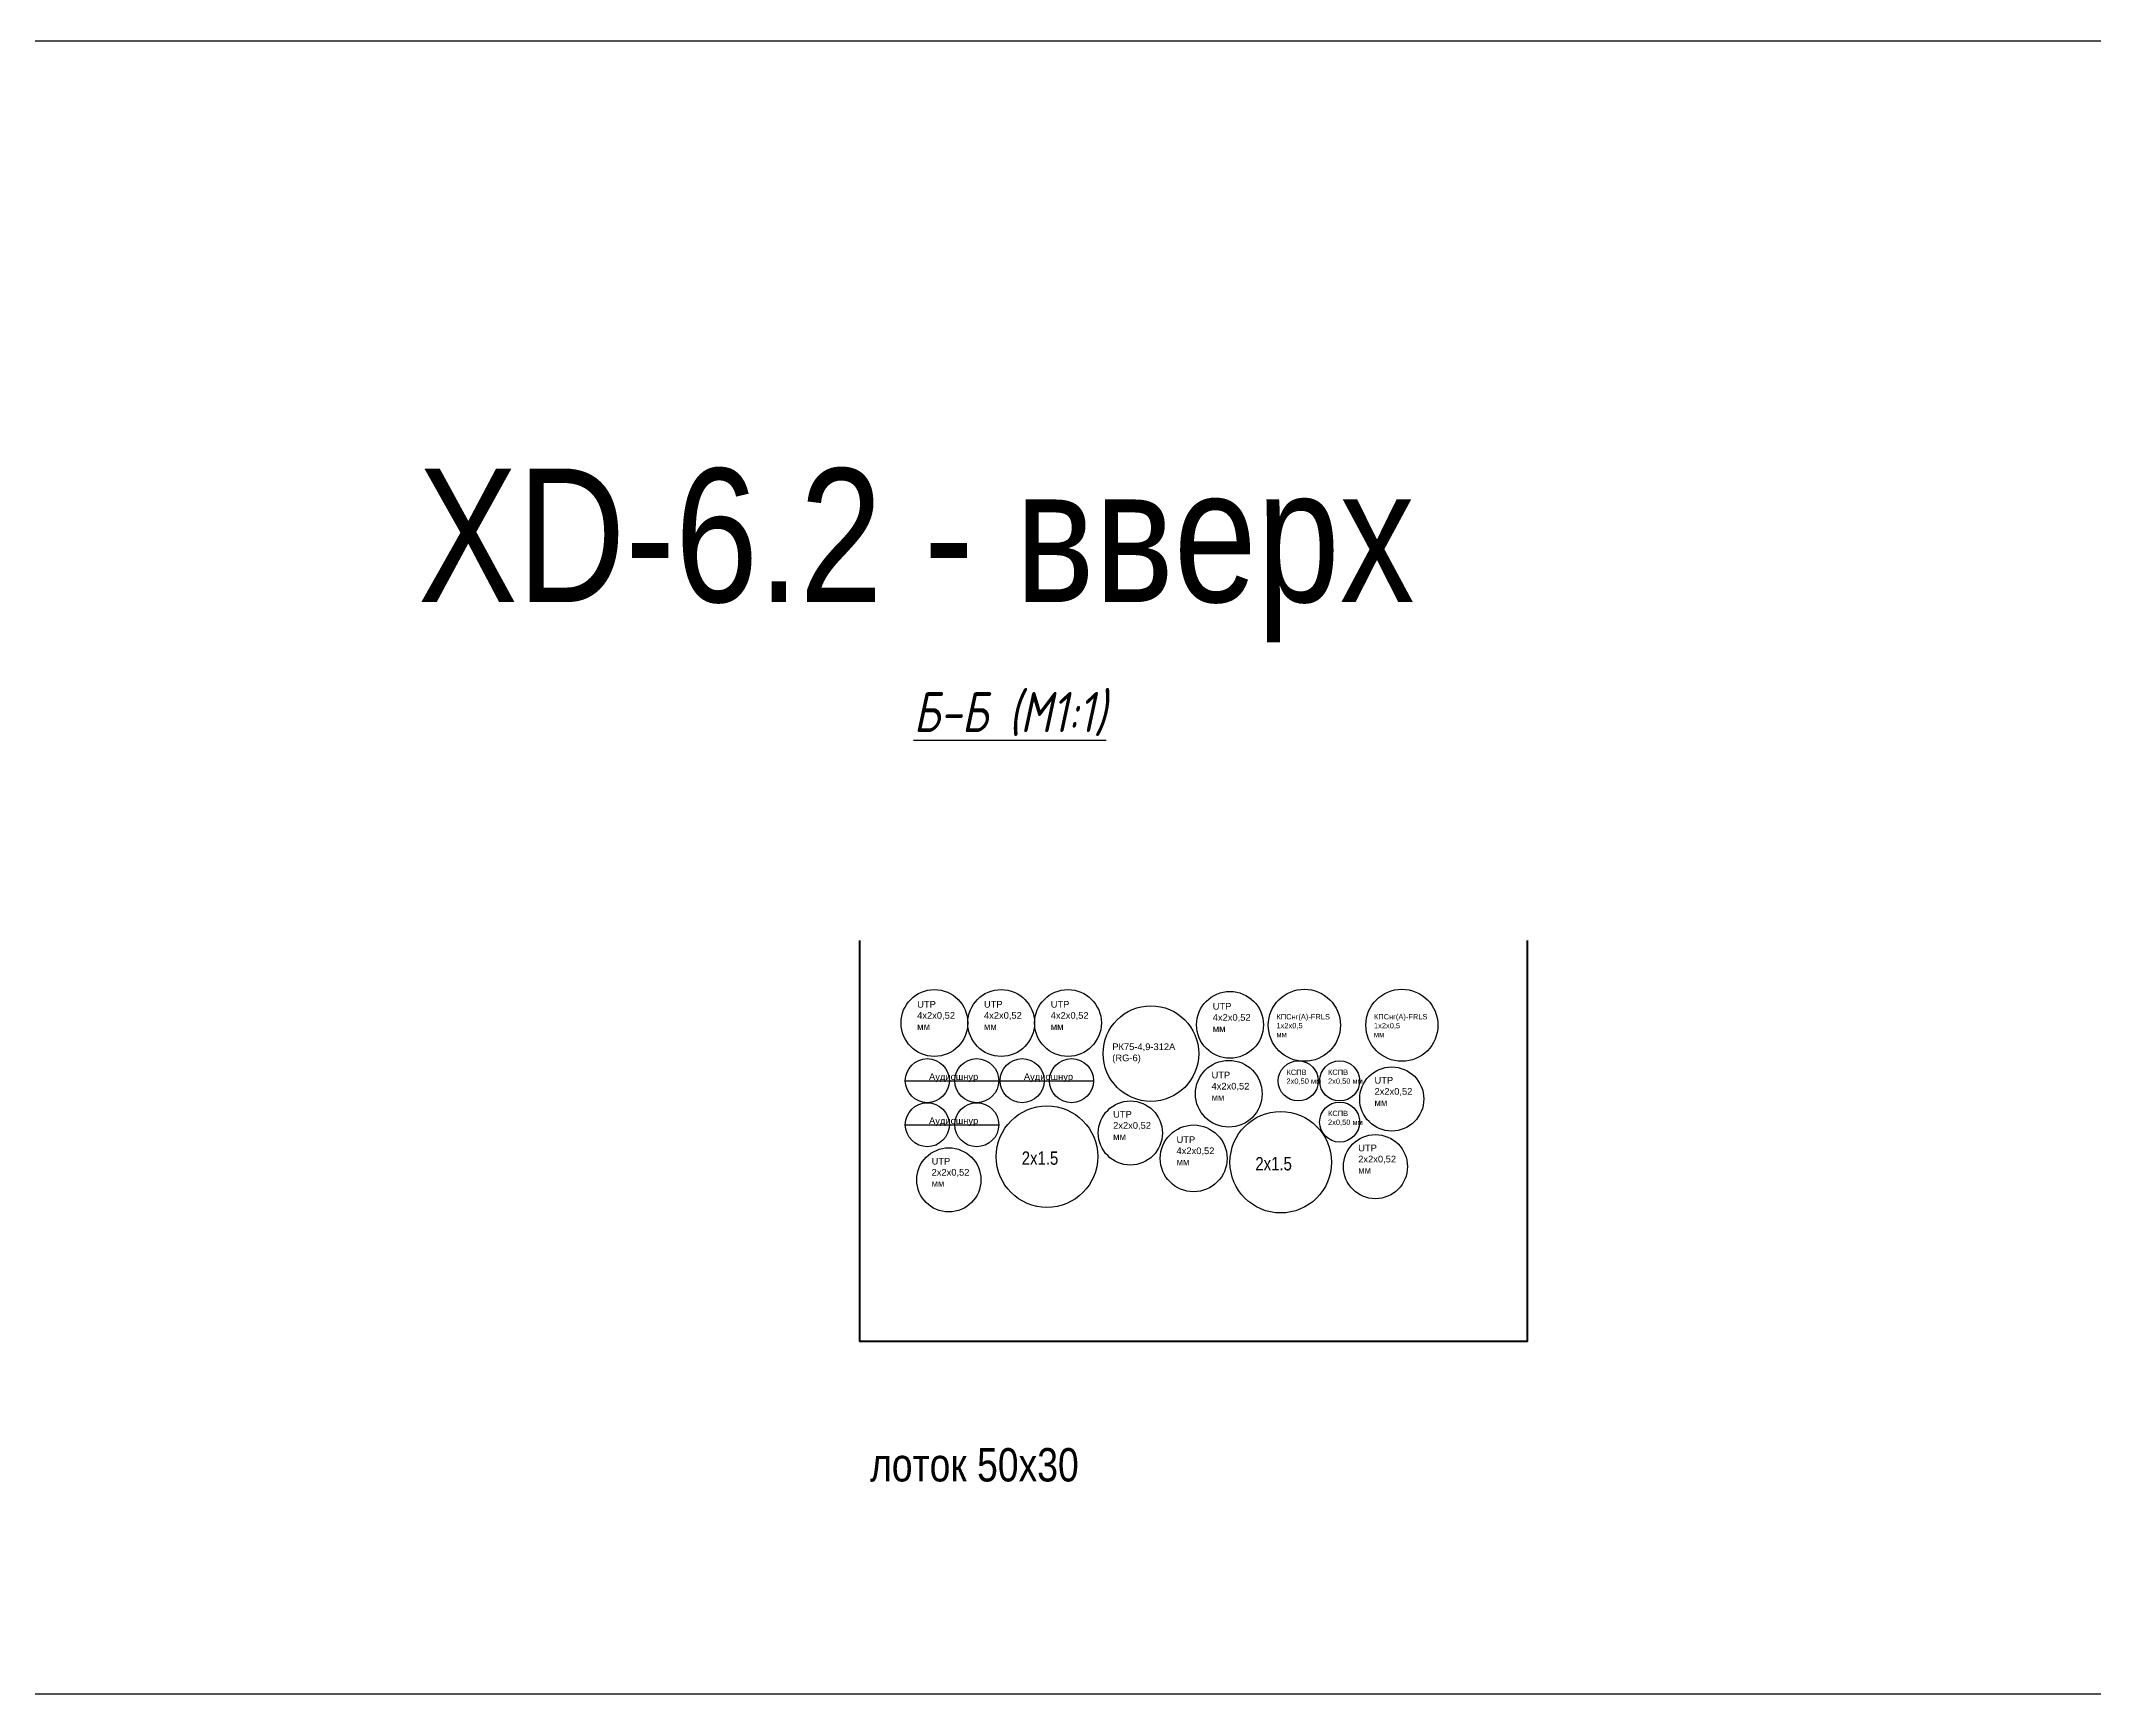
# Model space of a CAD drawing. Header units: millimetres. Extents: x -14566 to 16488, y -7315 to 17206.
# Drawn here: x -6360.6 to -6206.8, y -6445.1 to -6321.3 of the extents above; entities that cross this region are included whole.
import ezdxf

# ---------------------------------------------------------------- set-up
doc = ezdxf.new("R2010")
doc.units = ezdxf.units.MM
for name, color, linetype in [('05 Слаботочка', 7, 'Continuous'), ('06 Авт-ка климата', 7, 'Continuous'), ('08 Пож. и техн. сигн.', 7, 'Continuous'), ('13 Трассы и коробки слаботочки', 7, 'Continuous')]:
    doc.layers.add(name, color=color, linetype=linetype)
doc.layers.add('100 noprint', color=2, linetype='Continuous', plot=False)
doc.styles.get("Standard").update_dxf_attribs({"font": 'arial.ttf'})
doc.styles.add('ГОСТ-ISOCPEUR', font='isocpeui.ttf', dxfattribs={"width": 0.8})

msp = doc.modelspace()

# ---------------------------------------------------------------- linework, layer by layer
at = {"layer": '05 Слаботочка', "color": 6}
for p, q in [((-6295.86, -6399.17), (-6288.86, -6399.17)), ((-6288.76, -6399.17), (-6281.76, -6399.17)), ((-6295.86, -6402.47), (-6288.86, -6402.47))]:
    msp.add_line(p, q, dxfattribs=at)
for centre, radius in [((-6293.68, -6394.85), 2.5), ((-6288.68, -6394.85), 2.5), ((-6283.68, -6394.85), 2.5), ((-6277.47, -6397.14), 3.58), ((-6294.21, -6399.17), 1.65), ((-6290.51, -6399.17), 1.65), ((-6287.11, -6399.17), 1.65), ((-6283.41, -6399.17), 1.65), ((-6294.21, -6402.47), 1.65), ((-6290.51, -6402.47), 1.65), ((-6285.25, -6404.86), 3.8), ((-6279.01, -6403.09), 2.4), ((-6292.6, -6406.6), 2.4)]:
    msp.add_circle(centre, radius, dxfattribs=at)
at = {"layer": '06 Авт-ка климата', "color": 5}
for centre, radius in [((-6271.55, -6394.99), 2.5), ((-6271.64, -6400.15), 2.5), ((-6274.27, -6404.99), 2.5), ((-6267.75, -6405.28), 3.8)]:
    msp.add_circle(centre, radius, dxfattribs=at)
at = {"layer": '08 Пож. и техн. сигн.', "color": 1}
for centre, radius in [((-6265.98, -6395.02), 2.7), ((-6258.68, -6395.02), 2.7), ((-6266.44, -6399.19), 1.5), ((-6263.34, -6399.19), 1.5), ((-6259.44, -6400.54), 2.4), ((-6263.34, -6402.27), 1.5), ((-6260.66, -6405.61), 2.4)]:
    msp.add_circle(centre, radius, dxfattribs=at)
at = {"layer": '100 noprint', "color": 3}
msp.add_lwpolyline([(-6532.65, -6321.3), (-6532.65, -6445.1), (-5985.26, -6445.1), (-5985.26, -6321.3)], close=True, dxfattribs=at)
at = {"layer": '13 Трассы и коробки слаботочки', "lineweight": 40}
msp.add_lwpolyline([(-6299.28, -6388.67), (-6299.28, -6418.67), (-6249.28, -6418.67), (-6249.28, -6388.67)], dxfattribs=at)

# ---------------------------------------------------------------- texts
at = {"layer": '05 Слаботочка', "color": 6, "width": 0.8}
msp.add_text('2x1.5', height=1, dxfattribs=at).set_placement((-6287.14, -6405.47))
at = {"layer": '05 Слаботочка', "color": 6, "char_height": 0.5, "width": 2.8168, "attachment_point": 1}
for s, insert in [('{UTP 4х2х0,52 мм}', (-6294.97, -6393.2)), ('{UTP 4х2х0,52 мм}', (-6289.97, -6393.2)), ('{UTP 4х2х0,52 мм}', (-6284.97, -6393.2)), ('{РК75-4,9-312А (RG-6)}', (-6280.36, -6396.38)), ('{Аудиошнур}', (-6294.08, -6398.62)), ('{Аудиошнур}', (-6286.98, -6398.62)), ('{Аудиошнур}', (-6294.08, -6401.92)), ('{UTP 2х2х0,52 мм}', (-6280.3, -6401.44)), ('{UTP 2х2х0,52 мм}', (-6293.89, -6404.95))]:
    msp.add_mtext(s, dxfattribs=dict(at, insert=insert))
at = {"layer": '06 Авт-ка климата', "color": 5, "width": 0.8}
msp.add_text('2x1.5', height=1, dxfattribs=at).set_placement((-6269.65, -6405.89))
at = {"layer": '06 Авт-ка климата', "color": 5, "char_height": 0.5, "width": 2.8168, "attachment_point": 1}
for insert in [(-6272.84, -6393.35), (-6272.93, -6398.5), (-6275.55, -6403.34)]:
    msp.add_mtext('{UTP 4х2х0,52 мм}', dxfattribs=dict(at, insert=insert))
at = {"layer": '08 Пож. и техн. сигн.', "color": 1, "width": 2.8168, "attachment_point": 1}
for s, insert, char_height in [('{КПСнг(А)-FRLS 1x2x0,5 мм}', (-6268.07, -6394.18), 0.4), ('{КПСнг(А)-FRLS 1x2x0,5 мм}', (-6260.77, -6394.18), 0.4), ('{КСПВ 2х0,50 мм}', (-6267.32, -6398.34), 0.4), ('{КСПВ 2х0,50 мм}', (-6264.21, -6398.34), 0.4), ('{UTP 2х2х0,52 мм}', (-6260.73, -6398.89), 0.5), ('{КСПВ 2х0,50 мм}', (-6264.21, -6401.42), 0.4), ('{UTP 2х2х0,52 мм}', (-6261.95, -6403.96), 0.5)]:
    msp.add_mtext(s, dxfattribs=dict(at, insert=insert, char_height=char_height))
at = {"layer": '100 noprint', "width": 0.8}
msp.add_text('XD-6.2 - вверх', height=10, dxfattribs=at).set_placement((-6332.34, -6363.32))
at = {"layer": '13 Трассы и коробки слаботочки', "width": 0.8}
msp.add_text('лоток 50х30', height=2.5, dxfattribs=at).set_placement((-6298.5, -6429.19))
at = {"layer": '13 Трассы и коробки слаботочки', "insert": (-6295.24, -6370.06), "char_height": 3, "width": 42.5883, "attachment_point": 1, "style": 'ГОСТ-ISOCPEUR'}
msp.add_mtext('{\\LБ-Б (М1:1)}', dxfattribs=at)

doc.saveas('drawing.dxf')
